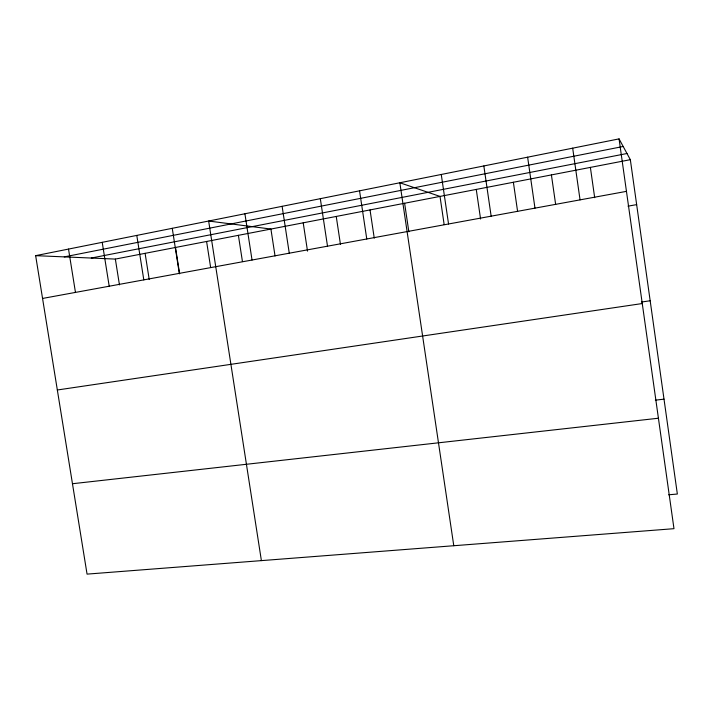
<?xml version="1.0" encoding="UTF-8"?>
<svg xmlns="http://www.w3.org/2000/svg" width="713" height="713" viewBox="0 0 713 713"><rect width="100%" height="100%" fill="white"/><g stroke="black" fill="none" stroke-linecap="round" stroke-linejoin="round"><path stroke-width="1.07" d="M619.062 138.883L673.981 528.681L87.057 574.117L35.65 255.655L619.062 138.883L630.337 159.685L677.35 494.029L668.687 494.786M64.259 256.885L623.18 146.477M91.264 258.044L626.994 153.509M35.65 255.655L115.354 259.077L630.337 159.685M42.557 298.444L626.46 191.36M628.01 206.164L636.656 204.622M641.522 302.045L650.176 300.761M57.334 389.993L642.261 303.542M655.354 400.171L664.008 399.155M72.468 483.726L658.42 418.228M68.519 249.078L75.462 292.41M115.354 259.077L119.454 284.879M102.217 242.331L109.205 286.225M175.505 247.464L179.64 273.854M172.252 228.32L179.302 273.364M145.104 253.338L149.213 279.434M136.789 235.415L143.803 279.879M261.395 560.623L208.651 221.03L270.913 229.051L275.04 255.967M206.592 241.466L210.629 267.42M244.907 213.775L252.037 260.031M238.392 235.326L242.447 261.582M320.315 198.677L327.508 246.19M303.212 222.821L307.517 251.136M282.116 206.324L289.273 253.195M370.029 209.925L374.254 238.142M359.548 190.826L366.767 238.989M336.242 216.449L340.449 244.336M404.61 203.25L408.852 231.805M453.78 545.73L399.841 182.76L440.01 196.414L444.154 224.577M441.258 174.471L448.548 223.989M513.378 182.261L517.602 211.467M483.842 165.951L491.15 216.173M476.257 189.417L480.58 219.016M551.407 174.917L555.65 204.488M527.629 157.181L534.973 208.143M590.382 167.395L594.687 197.697M572.682 148.161L580.052 199.872"/></g></svg>
